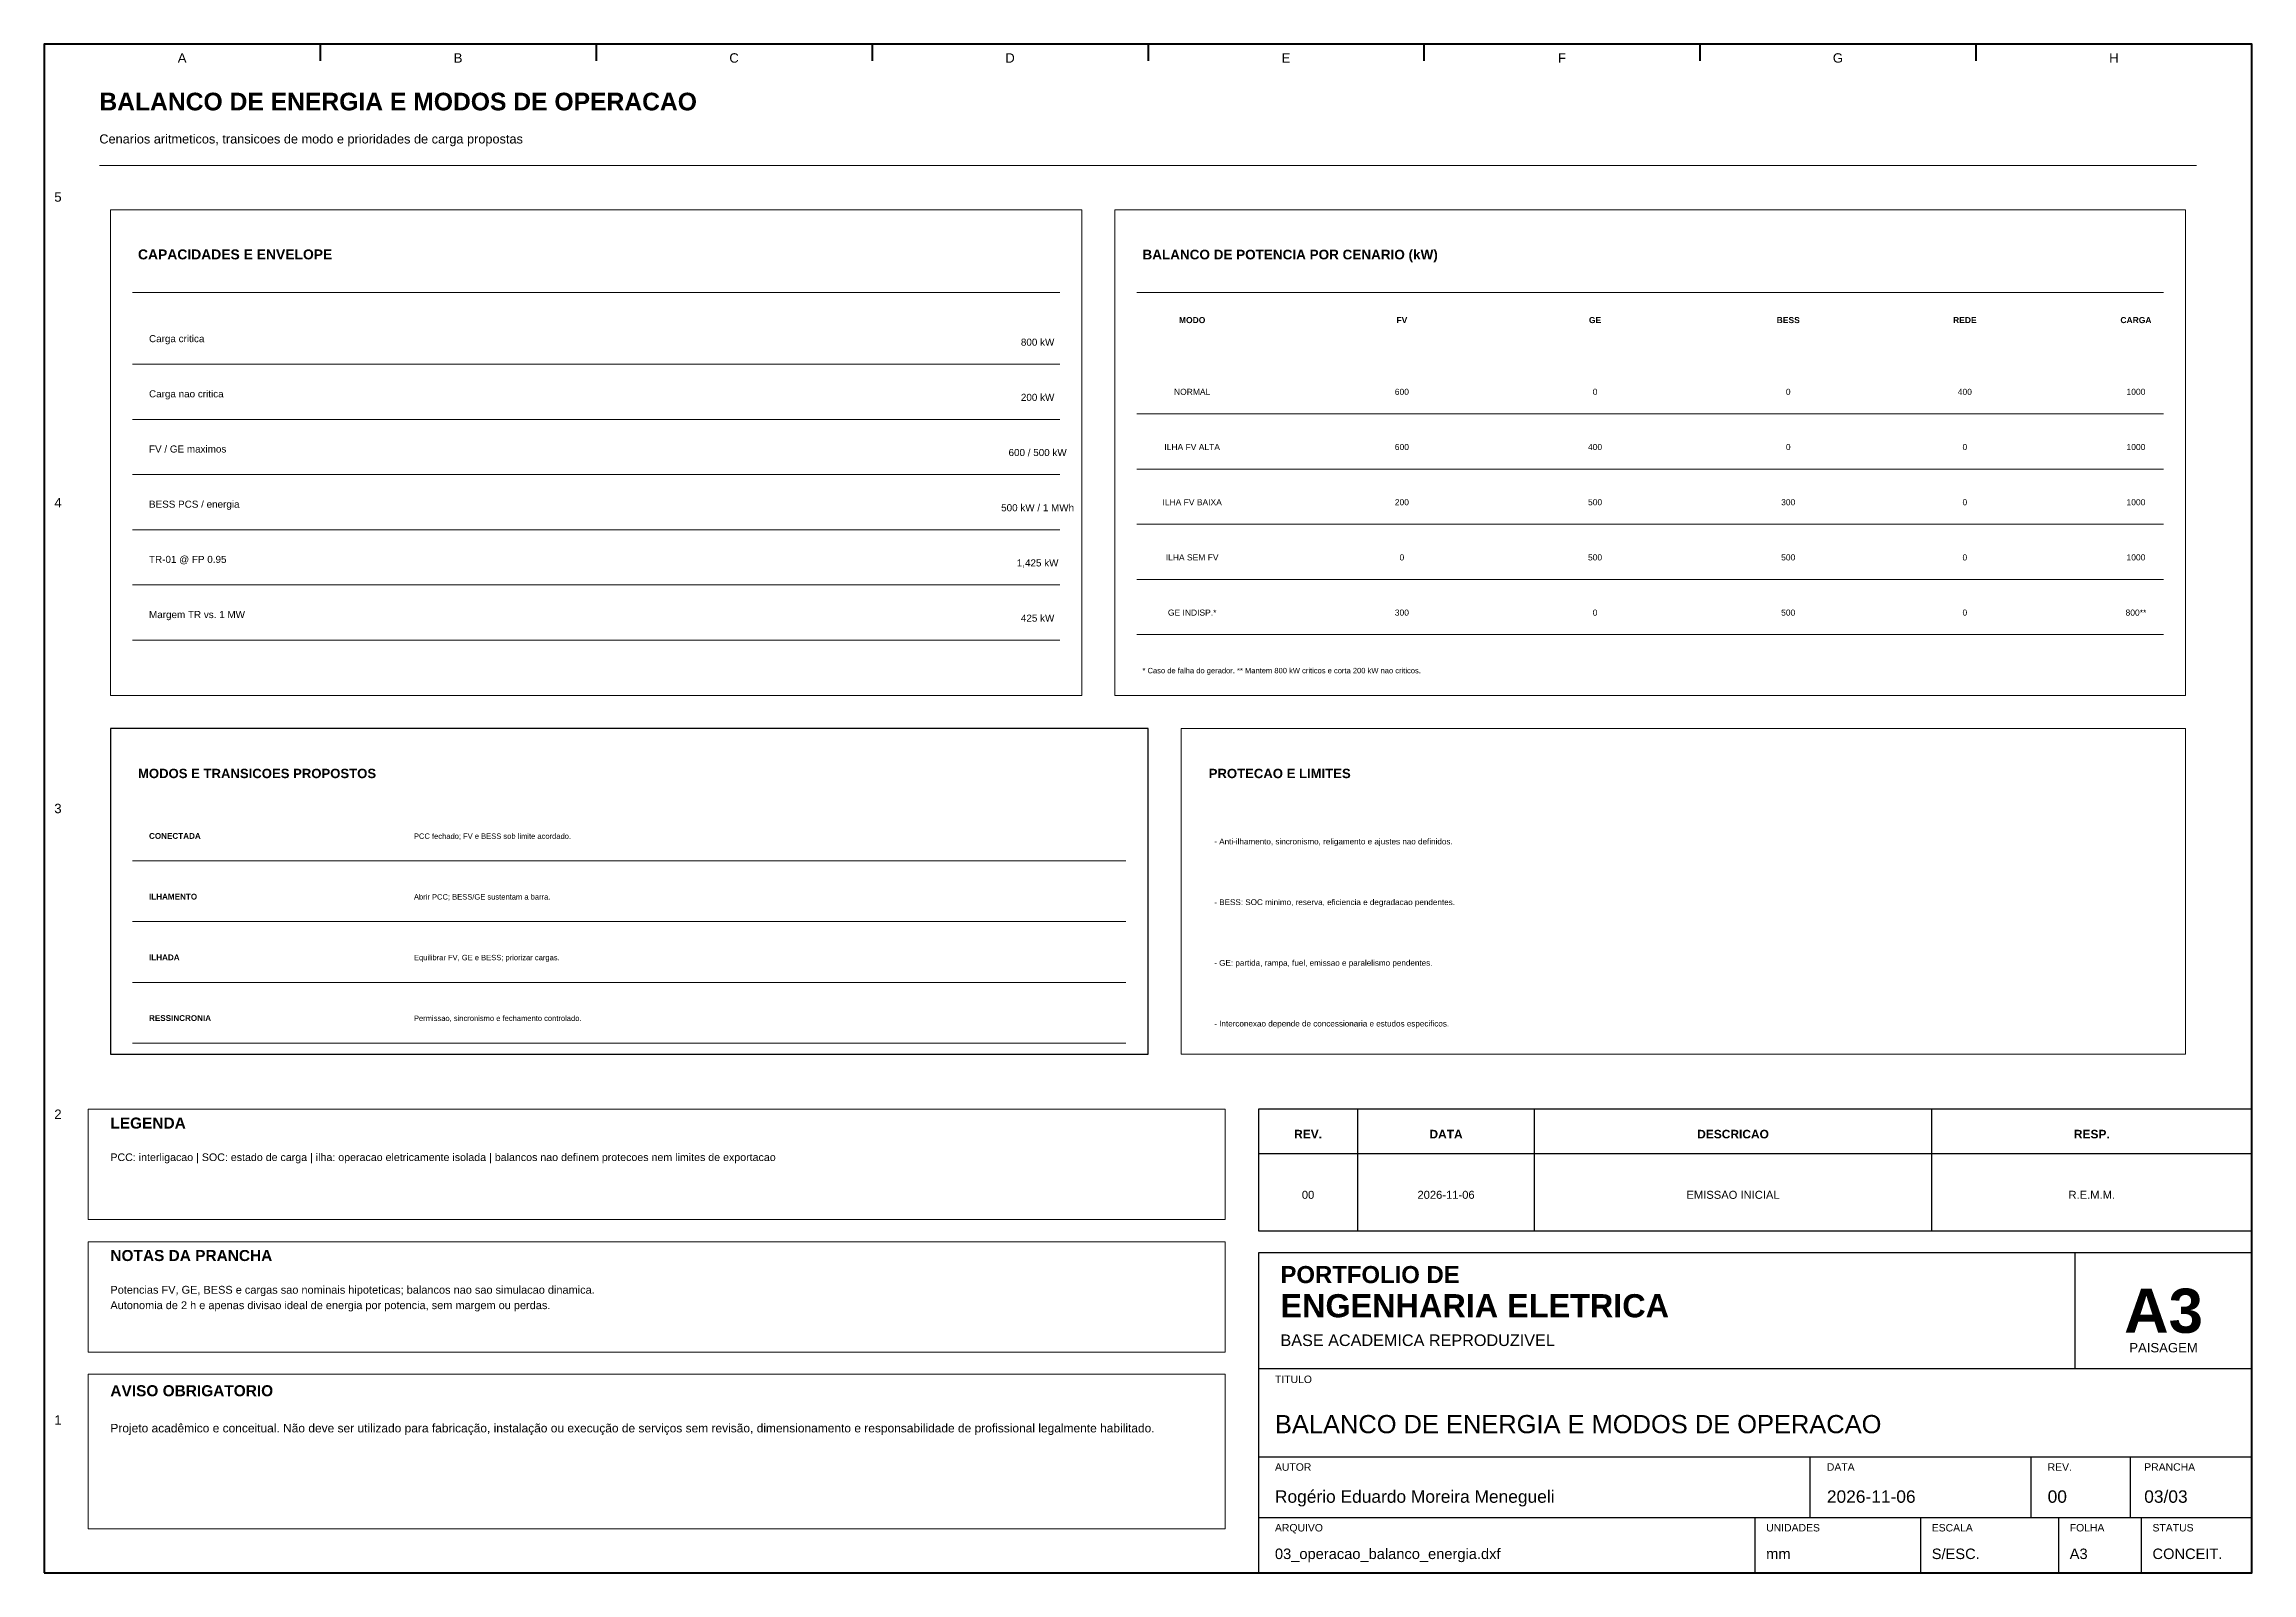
# Model space of a CAD drawing. Header units: millimetres. Extents: x 10 to 410, y 10 to 287.
import ezdxf
from ezdxf.enums import TextEntityAlignment as Align

# ---------------------------------------------------------------- set-up
doc = ezdxf.new("R2010")
doc.units = ezdxf.units.MM
for name, color, linetype, lineweight in [('00_MOLDURA', 7, 'CONTINUOUS', 50), ('01_CARIMBO', 7, 'CONTINUOUS', 25), ('02_TEXTO', 7, 'CONTINUOUS', 18), ('03_COTAS', 4, 'CONTINUOUS', 18), ('06_COMANDO', 3, 'CONTINUOUS', 25), ('07_INSTRUMENTACAO', 6, 'CONTINUOUS', 25), ('12_LEGENDA', 7, 'CONTINUOUS', 18), ('13_NOTAS', 7, 'CONTINUOUS', 18)]:
    doc.layers.add(name, color=color, linetype=linetype, lineweight=lineweight)
doc.styles.add('PORTFOLIO_TEXTO', font='arial.ttf')
doc.styles.add('PORTFOLIO_TITULO', font='arialbd.ttf', dxfattribs={"width": 0.92})

# ---------------------------------------------------------------- blocks, each defined once
blk = doc.blocks.new('CARIMBO_A3')
at = {"layer": '01_CARIMBO'}
for p, q in [((148, 37), (148, 58)), ((0, 37), (180, 37)), ((0, 21), (180, 21)), ((100, 10), (100, 21)), ((140, 10), (140, 21)), ((158, 10), (158, 21)), ((0, 10), (180, 10)), ((90, 0), (90, 10)), ((120, 0), (120, 10)), ((145, 0), (145, 10)), ((160, 0), (160, 10))]:
    blk.add_line(p, q, dxfattribs=at)
blk.add_lwpolyline([(0, 0), (180, 0), (180, 58), (0, 58)], close=True, dxfattribs=at)
at = {"layer": '01_CARIMBO', "style": 'PORTFOLIO_TEXTO'}
for s, p in [('TITULO', (3, 34.4)), ('AUTOR', (3, 18.5)), ('DATA', (103, 18.5)), ('REV.', (143, 18.5)), ('PRANCHA', (160.5, 18.5)), ('ARQUIVO', (3, 7.5)), ('UNIDADES', (92, 7.5)), ('ESCALA', (122, 7.5)), ('FOLHA', (147, 7.5)), ('STATUS', (162, 7.5))]:
    blk.add_text(s, height=1.35, dxfattribs=at).set_placement(p)
at = {"layer": '02_TEXTO'}
for s, height, style, p in [('PORTFOLIO DE', 3.1, 'PORTFOLIO_TITULO', (4, 52.5)), ('ENGENHARIA ELETRICA', 4.2, 'PORTFOLIO_TITULO', (4, 46.3)), ('BASE ACADEMICA REPRODUZIVEL', 2.1, 'PORTFOLIO_TEXTO', (4, 41.1))]:
    blk.add_text(s, height=height, dxfattribs=dict(at, style=style)).set_placement(p)
for s, height, style, p in [('A3', 8, 'PORTFOLIO_TITULO', (164, 47.5)), ('PAISAGEM', 1.7, 'PORTFOLIO_TEXTO', (164, 40.8))]:
    blk.add_text(s, height=height, dxfattribs=dict(at, style=style)).set_placement(p, align=Align.MIDDLE_CENTER)
at = {"layer": '02_TEXTO', "style": 'PORTFOLIO_TEXTO'}
for tag, p, height in [('TITULO', (3, 25.3), 3.3), ('AUTOR', (3, 12.7), 2.25), ('DATA', (103, 12.7), 2.25), ('REVISAO', (143, 12.7), 2.25), ('PRANCHA', (160.5, 12.7), 2.25), ('ARQUIVO', (3, 2.5), 1.9), ('UNIDADES', (92, 2.5), 1.9), ('ESCALA', (122, 2.5), 1.9), ('FOLHA', (147, 2.5), 1.9), ('STATUS', (162, 2.5), 1.9)]:
    blk.add_attdef(tag, p, '', height=height, dxfattribs=at)

msp = doc.modelspace()

# ---------------------------------------------------------------- linework, layer by layer
at = {"layer": '00_MOLDURA'}
for p, q in [((60, 287), (60, 284)), ((110, 287), (110, 284)), ((160, 287), (160, 284)), ((210, 287), (210, 284)), ((260, 287), (260, 284)), ((310, 287), (310, 284)), ((360, 287), (360, 284))]:
    msp.add_line(p, q, dxfattribs=at)
msp.add_lwpolyline([(10, 10), (410, 10), (410, 287), (10, 287)], close=True, dxfattribs=at)
at = {"layer": '01_CARIMBO'}
for p, q in [((248, 72), (248, 94)), ((280, 72), (280, 94)), ((352, 72), (352, 94)), ((230, 86), (410, 86))]:
    msp.add_line(p, q, dxfattribs=at)
msp.add_lwpolyline([(230, 72), (410, 72), (410, 94), (230, 94)], close=True, dxfattribs=at)
at = {"layer": '03_COTAS'}
for p, q in [((20, 265), (400, 265)), ((26, 229), (194, 229)), ((208, 220), (394, 220)), ((26, 219), (194, 219)), ((26, 209), (194, 209)), ((208, 210), (394, 210)), ((208, 200), (394, 200)), ((26, 199), (194, 199)), ((26, 189), (194, 189)), ((208, 190), (394, 190)), ((208, 180), (394, 180)), ((26, 179), (194, 179)), ((26, 139), (206, 139)), ((26, 128), (206, 128)), ((26, 117), (206, 117)), ((26, 106), (206, 106))]:
    msp.add_line(p, q, dxfattribs=at)
at = {"layer": '07_INSTRUMENTACAO'}
msp.add_lwpolyline([(22, 104), (210, 104), (210, 163), (22, 163)], close=True, dxfattribs=at)
at = {"layer": '12_LEGENDA'}
for p, q in [((26, 242), (194, 242)), ((208, 242), (394, 242))]:
    msp.add_line(p, q, dxfattribs=at)
for points in [[(22, 169), (198, 169), (198, 257), (22, 257)], [(204, 169), (398, 169), (398, 257), (204, 257)], [(18, 74), (224, 74), (224, 94), (18, 94)]]:
    msp.add_lwpolyline(points, close=True, dxfattribs=at)
at = {"layer": '13_NOTAS'}
for points in [[(216, 104), (398, 104), (398, 163), (216, 163)], [(18, 50), (224, 50), (224, 70), (18, 70)], [(18, 18), (224, 18), (224, 46), (18, 46)]]:
    msp.add_lwpolyline(points, close=True, dxfattribs=at)

# ---------------------------------------------------------------- block references
at = {"layer": '01_CARIMBO'}
msp.add_blockref('CARIMBO_A3', (230, 10), dxfattribs=at).add_auto_attribs({'TITULO': 'BALANCO DE ENERGIA E MODOS DE OPERACAO', 'AUTOR': 'Rogério Eduardo Moreira Menegueli', 'DATA': '2026-11-06', 'REVISAO': '00', 'PRANCHA': '03/03', 'ARQUIVO': '03_operacao_balanco_energia.dxf', 'UNIDADES': 'mm', 'ESCALA': 'S/ESC.', 'FOLHA': 'A3', 'STATUS': 'CONCEIT.'})

# ---------------------------------------------------------------- texts
at = {"layer": '00_MOLDURA', "style": 'PORTFOLIO_TEXTO'}
for s, p in [('A', (35, 284.5)), ('B', (85, 284.5)), ('C', (135, 284.5)), ('D', (185, 284.5)), ('E', (235, 284.5)), ('F', (285, 284.5)), ('G', (335, 284.5)), ('H', (385, 284.5)), ('5', (12.5, 259.3)), ('4', (12.5, 203.9)), ('3', (12.5, 148.5)), ('2', (12.5, 93.1)), ('1', (12.5, 37.7))]:
    msp.add_text(s, height=1.7, dxfattribs=at).set_placement(p, align=Align.MIDDLE_CENTER)
at = {"layer": '01_CARIMBO', "style": 'PORTFOLIO_TITULO'}
for s, p in [('REV.', (239, 89.5)), ('DATA', (264, 89.5)), ('DESCRICAO', (316, 89.5)), ('RESP.', (381, 89.5))]:
    msp.add_text(s, height=1.55, dxfattribs=at).set_placement(p, align=Align.MIDDLE_CENTER)
at = {"layer": '02_TEXTO'}
for s, height, style, p in [('BALANCO DE ENERGIA E MODOS DE OPERACAO', 3.2, 'PORTFOLIO_TITULO', (20, 275)), ('Cenarios aritmeticos, transicoes de modo e prioridades de carga propostas', 1.65, 'PORTFOLIO_TEXTO', (20, 269)), ('Carga critica', 1.28, 'PORTFOLIO_TEXTO', (29, 233)), ('Carga nao critica', 1.28, 'PORTFOLIO_TEXTO', (29, 223)), ('FV / GE maximos', 1.28, 'PORTFOLIO_TEXTO', (29, 213)), ('BESS PCS / energia', 1.28, 'PORTFOLIO_TEXTO', (29, 203)), ('TR-01 @ FP 0.95', 1.28, 'PORTFOLIO_TEXTO', (29, 193)), ('Margem TR vs. 1 MW', 1.28, 'PORTFOLIO_TEXTO', (29, 183)), ('PCC fechado; FV e BESS sob limite acordado.', 0.98, 'PORTFOLIO_TEXTO', (77, 143)), ('- Anti-ilhamento, sincronismo, religamento e ajustes nao definidos.', 1.05, 'PORTFOLIO_TEXTO', (222, 142)), ('Abrir PCC; BESS/GE sustentam a barra.', 0.98, 'PORTFOLIO_TEXTO', (77, 132)), ('- BESS: SOC minimo, reserva, eficiencia e degradacao pendentes.', 1.05, 'PORTFOLIO_TEXTO', (222, 131)), ('Equilibrar FV, GE e BESS; priorizar cargas.', 0.98, 'PORTFOLIO_TEXTO', (77, 121)), ('- GE: partida, rampa, fuel, emissao e paralelismo pendentes.', 1.05, 'PORTFOLIO_TEXTO', (222, 120)), ('Permissao, sincronismo e fechamento controlado.', 0.98, 'PORTFOLIO_TEXTO', (77, 110)), ('- Interconexao depende de concessionaria e estudos especificos.', 1.05, 'PORTFOLIO_TEXTO', (222, 109))]:
    msp.add_text(s, height=height, dxfattribs=dict(at, style=style)).set_placement(p)
at = {"layer": '02_TEXTO', "style": 'PORTFOLIO_TEXTO'}
for s, height, p in [('800 kW', 1.28, (190, 233)), ('NORMAL', 1.1, (218, 224)), ('600', 1.1, (256, 224)), ('0', 1.1, (291, 224)), ('0', 1.1, (326, 224)), ('400', 1.1, (358, 224)), ('1000', 1.1, (389, 224)), ('200 kW', 1.28, (190, 223)), ('600 / 500 kW', 1.28, (190, 213)), ('ILHA FV ALTA', 1.1, (218, 214)), ('600', 1.1, (256, 214)), ('400', 1.1, (291, 214)), ('0', 1.1, (326, 214)), ('0', 1.1, (358, 214)), ('1000', 1.1, (389, 214)), ('ILHA FV BAIXA', 1.1, (218, 204)), ('200', 1.1, (256, 204)), ('500', 1.1, (291, 204)), ('300', 1.1, (326, 204)), ('0', 1.1, (358, 204)), ('1000', 1.1, (389, 204)), ('500 kW / 1 MWh', 1.28, (190, 203)), ('1,425 kW', 1.28, (190, 193)), ('ILHA SEM FV', 1.1, (218, 194)), ('0', 1.1, (256, 194)), ('500', 1.1, (291, 194)), ('500', 1.1, (326, 194)), ('0', 1.1, (358, 194)), ('1000', 1.1, (389, 194)), ('GE INDISP.*', 1.1, (218, 184)), ('300', 1.1, (256, 184)), ('0', 1.1, (291, 184)), ('500', 1.1, (326, 184)), ('0', 1.1, (358, 184)), ('800**', 1.1, (389, 184)), ('425 kW', 1.28, (190, 183)), ('00', 1.45, (239, 78.5)), ('2026-11-06', 1.45, (264, 78.5)), ('EMISSAO INICIAL', 1.45, (316, 78.5)), ('R.E.M.M.', 1.45, (381, 78.5))]:
    msp.add_text(s, height=height, dxfattribs=at).set_placement(p, align=Align.MIDDLE_CENTER)
at = {"layer": '06_COMANDO', "style": 'PORTFOLIO_TITULO'}
for s, p in [('CONECTADA', (29, 143)), ('ILHAMENTO', (29, 132)), ('ILHADA', (29, 121)), ('RESSINCRONIA', (29, 110))]:
    msp.add_text(s, height=1.05, dxfattribs=at).set_placement(p)
at = {"layer": '07_INSTRUMENTACAO', "style": 'PORTFOLIO_TITULO'}
msp.add_text('MODOS E TRANSICOES PROPOSTOS', height=1.7, dxfattribs=at).set_placement((27, 154))
at = {"layer": '12_LEGENDA', "style": 'PORTFOLIO_TITULO'}
for s, height, p in [('CAPACIDADES E ENVELOPE', 1.8, (27, 248)), ('BALANCO DE POTENCIA POR CENARIO (kW)', 1.75, (209, 248)), ('LEGENDA', 2, (22, 90.5))]:
    msp.add_text(s, height=height, dxfattribs=at).set_placement(p)
for s, p in [('MODO', (218, 237)), ('FV', (256, 237)), ('GE', (291, 237)), ('BESS', (326, 237)), ('REDE', (358, 237)), ('CARGA', (389, 237))]:
    msp.add_text(s, height=1.1, dxfattribs=at).set_placement(p, align=Align.MIDDLE_CENTER)
at = {"layer": '12_LEGENDA', "insert": (22, 86), "char_height": 1.38, "width": 198, "attachment_point": 1, "line_spacing_factor": 1.18, "style": 'PORTFOLIO_TEXTO'}
msp.add_mtext('PCC: interligacao | SOC: estado de carga | ilha: operacao eletricamente isolada | balancos nao definem protecoes nem limites de exportacao', dxfattribs=at)
at = {"layer": '13_NOTAS'}
for s, height, style, p in [('* Caso de falha do gerador. ** Mantem 800 kW criticos e corta 200 kW nao criticos.', 0.98, 'PORTFOLIO_TEXTO', (209, 173)), ('PROTECAO E LIMITES', 1.7, 'PORTFOLIO_TITULO', (221, 154)), ('NOTAS DA PRANCHA', 2, 'PORTFOLIO_TITULO', (22, 66.5)), ('AVISO OBRIGATORIO', 2, 'PORTFOLIO_TITULO', (22, 42))]:
    msp.add_text(s, height=height, dxfattribs=dict(at, style=style)).set_placement(p)
at = {"layer": '13_NOTAS', "width": 198, "attachment_point": 1, "line_spacing_factor": 1.18, "style": 'PORTFOLIO_TEXTO'}
for s, insert, char_height in [('Potencias FV, GE, BESS e cargas sao nominais hipoteticas; balancos nao sao simulacao dinamica.\\PAutonomia de 2 h e apenas divisao ideal de energia por potencia, sem margem ou perdas.', (22, 62), 1.42), ('Projeto acadêmico e conceitual. Não deve ser utilizado para fabricação, instalação ou execução de serviços sem revisão, dimensionamento e responsabilidade de profissional legalmente habilitado.', (22, 37), 1.55)]:
    msp.add_mtext(s, dxfattribs=dict(at, insert=insert, char_height=char_height))

doc.saveas('drawing.dxf')
